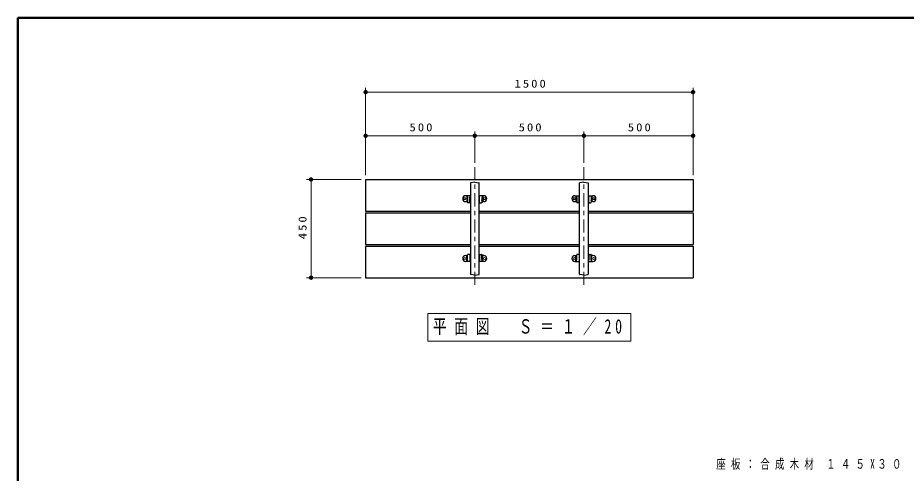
# Model space of a CAD drawing. Units: millimetres on the paper, scale 1:20. Extents: x -365 to 12, y -47 to 257.
# Drawn here: x -365 to -161.5, y 152.7 to 257 of the extents above; entities that cross this region are included whole.
import ezdxf

# ---------------------------------------------------------------- set-up
doc = ezdxf.new("R2010")
doc.units = ezdxf.units.MM
doc.linetypes.add('USER2', pattern=[6, 3, -1, 1, -1])
doc.layers.add('LY_1', color=7, linetype='Continuous', lineweight=25)
doc.layers.add('LY_2', color=7, linetype='Continuous', lineweight=13)
doc.styles.add('ＭＳ ゴシック', font='')
doc.styles.get('ＭＳ ゴシック').set_extended_font_data('MS Gothic')

# ---------------------------------------------------------------- blocks, each defined once
blk = doc.blocks.new('filled_dot')
at = {"color": 0, "linetype": 'Continuous', "lineweight": -2, "const_width": 1.25}
blk.add_lwpolyline([(-0.625, 0, 1), (0.625, 0, 1)], format="xyb", close=True, dxfattribs=at)

msp = doc.modelspace()

# ---------------------------------------------------------------- linework, layer by layer
at = {"layer": 'LY_1', "lineweight": 13}
for p, q in [((-285.336, 220.962), (-285.336, 240.962)), ((-210.336, 220.962), (-210.336, 240.962)), ((-285.336, 239.962), (-210.336, 239.962)), ((-285.336, 220.962), (-285.336, 230.962)), ((-285.336, 229.962), (-260.336, 229.962)), ((-260.336, 223.794), (-260.336, 230.962)), ((-260.336, 223.794), (-260.336, 230.962)), ((-260.336, 229.962), (-235.336, 229.962)), ((-235.336, 223.794), (-235.336, 230.962)), ((-235.336, 223.794), (-235.336, 230.962)), ((-235.336, 229.962), (-210.336, 229.962)), ((-210.336, 220.962), (-210.336, 230.962)), ((-286.336, 219.962), (-298.836, 219.962)), ((-297.836, 197.462), (-297.836, 219.962)), ((-286.336, 197.462), (-298.836, 197.462)), ((-224.586, 189.253), (-271.086, 189.253)), ((-271.086, 189.253), (-271.086, 182.953)), ((-224.586, 182.953), (-224.586, 189.253)), ((-271.086, 182.953), (-224.586, 182.953))]:
    msp.add_line(p, q, dxfattribs=at)
at = {"layer": 'LY_1', "linetype": 'USER2', "lineweight": 13}
for p, q in [((-260.336, 222.794), (-260.336, 195.316)), ((-235.336, 222.794), (-235.336, 195.316))]:
    msp.add_line(p, q, dxfattribs=at)
at = {"layer": 'LY_1'}
for p, q in [((-285.336, 219.962), (-210.336, 219.962)), ((-285.336, 219.962), (-285.336, 212.712)), ((-210.336, 219.962), (-210.336, 212.712)), ((-261.336, 219.169), (-261.336, 198.255)), ((-260.336, 219.362), (-261.293, 219.218)), ((-260.336, 219.362), (-259.379, 219.218)), ((-259.336, 198.255), (-259.336, 219.169)), ((-236.336, 198.255), (-236.336, 219.169)), ((-235.336, 219.362), (-236.293, 219.218)), ((-235.336, 219.362), (-234.379, 219.218)), ((-234.336, 219.169), (-234.336, 198.255)), ((-261.336, 216.237), (-262.411, 216.237)), ((-262.168, 216.125), (-262.168, 214.988)), ((-261.432, 214.737), (-261.432, 215.979)), ((-261.336, 216.029), (-261.382, 216.029)), ((-258.261, 216.237), (-259.336, 216.237)), ((-259.29, 216.029), (-259.336, 216.029)), ((-259.24, 214.737), (-259.24, 215.979)), ((-258.504, 216.125), (-258.504, 214.988)), ((-237.411, 216.237), (-236.336, 216.237)), ((-237.168, 216.125), (-237.168, 214.988)), ((-236.432, 214.737), (-236.432, 215.979)), ((-236.382, 216.029), (-236.336, 216.029)), ((-234.336, 216.237), (-233.261, 216.237)), ((-234.336, 216.029), (-234.29, 216.029)), ((-234.24, 214.737), (-234.24, 215.979)), ((-233.504, 216.125), (-233.504, 214.988)), ((-262.411, 214.887), (-262.096, 214.887)), ((-262.074, 214.873), (-261.977, 214.69)), ((-261.972, 215.212), (-261.972, 214.795)), ((-261.532, 214.637), (-261.889, 214.637)), ((-261.382, 215.594), (-261.336, 215.594)), ((-259.336, 215.594), (-259.29, 215.594)), ((-259.14, 214.637), (-258.783, 214.637)), ((-258.7, 215.212), (-258.7, 214.795)), ((-258.598, 214.873), (-258.695, 214.69)), ((-258.261, 214.887), (-258.576, 214.887)), ((-237.411, 214.887), (-237.096, 214.887)), ((-237.074, 214.873), (-236.977, 214.69)), ((-236.972, 215.212), (-236.972, 214.795)), ((-236.532, 214.637), (-236.889, 214.637)), ((-236.336, 215.594), (-236.382, 215.594)), ((-234.29, 215.594), (-234.336, 215.594)), ((-234.14, 214.637), (-233.783, 214.637)), ((-233.7, 215.212), (-233.7, 214.795)), ((-233.598, 214.873), (-233.695, 214.69)), ((-233.261, 214.887), (-233.576, 214.887)), ((-285.336, 212.712), (-261.336, 212.712)), ((-285.336, 212.337), (-285.336, 205.087)), ((-285.336, 212.337), (-261.336, 212.337)), ((-259.336, 212.712), (-236.336, 212.712)), ((-259.336, 212.337), (-236.336, 212.337)), ((-234.336, 212.712), (-210.336, 212.712)), ((-234.336, 212.337), (-210.336, 212.337)), ((-210.336, 212.337), (-210.336, 205.087)), ((-285.336, 205.087), (-261.336, 205.087)), ((-285.336, 204.712), (-285.336, 197.462)), ((-285.336, 204.712), (-261.336, 204.712)), ((-259.336, 205.087), (-236.336, 205.087)), ((-259.336, 204.712), (-236.336, 204.712)), ((-234.336, 205.087), (-210.336, 205.087)), ((-234.336, 204.712), (-210.336, 204.712)), ((-210.336, 204.712), (-210.336, 197.462)), ((-262.411, 202.537), (-262.096, 202.537)), ((-262.168, 201.298), (-262.168, 202.435)), ((-262.074, 202.55), (-261.977, 202.733)), ((-261.972, 202.212), (-261.972, 202.629)), ((-261.532, 202.787), (-261.889, 202.787)), ((-261.432, 202.687), (-261.432, 201.444)), ((-261.382, 201.83), (-261.336, 201.83)), ((-259.336, 201.83), (-259.29, 201.83)), ((-259.24, 202.687), (-259.24, 201.444)), ((-259.14, 202.787), (-258.783, 202.787)), ((-258.7, 202.212), (-258.7, 202.629)), ((-258.598, 202.55), (-258.695, 202.733)), ((-258.261, 202.537), (-258.576, 202.537)), ((-258.504, 201.298), (-258.504, 202.435)), ((-237.411, 202.537), (-237.096, 202.537)), ((-237.168, 201.298), (-237.168, 202.435)), ((-237.074, 202.55), (-236.977, 202.733)), ((-236.972, 202.212), (-236.972, 202.629)), ((-236.532, 202.787), (-236.889, 202.787)), ((-236.432, 202.687), (-236.432, 201.444)), ((-236.336, 201.83), (-236.382, 201.83)), ((-234.29, 201.83), (-234.336, 201.83)), ((-234.24, 202.687), (-234.24, 201.444)), ((-234.14, 202.787), (-233.783, 202.787)), ((-233.7, 202.212), (-233.7, 202.629)), ((-233.598, 202.55), (-233.695, 202.733)), ((-233.261, 202.537), (-233.576, 202.537)), ((-233.504, 201.298), (-233.504, 202.435)), ((-261.336, 201.187), (-262.411, 201.187)), ((-261.336, 201.394), (-261.382, 201.394)), ((-259.29, 201.394), (-259.336, 201.394)), ((-258.261, 201.187), (-259.336, 201.187)), ((-237.411, 201.187), (-236.336, 201.187)), ((-236.382, 201.394), (-236.336, 201.394)), ((-234.336, 201.394), (-234.29, 201.394)), ((-234.336, 201.187), (-233.261, 201.187)), ((-285.336, 197.462), (-210.336, 197.462)), ((-260.336, 198.062), (-261.293, 198.205)), ((-260.336, 198.062), (-259.379, 198.205)), ((-235.336, 198.062), (-236.293, 198.205)), ((-235.336, 198.062), (-234.379, 198.205))]:
    msp.add_line(p, q, dxfattribs=at)
for points in [[(-262.168, 216.125), (-262.13, 216.107), (-262.095, 216.084), (-262.066, 216.057), (-262.04, 216.024), (-262.023, 215.987), (-262.011, 215.945), (-262.003, 215.897), (-261.997, 215.841), (-261.992, 215.772), (-261.988, 215.696), (-261.984, 215.616), (-261.981, 215.534), (-261.979, 215.454), (-261.977, 215.378), (-261.975, 215.31), (-261.974, 215.251), (-261.973, 215.206), (-261.972, 215.176), (-261.972, 215.166), (-261.972, 215.176), (-261.972, 215.212)], [(-258.504, 216.125), (-258.542, 216.107), (-258.577, 216.084), (-258.607, 216.057), (-258.632, 216.024), (-258.649, 215.987), (-258.661, 215.945), (-258.669, 215.897), (-258.675, 215.841), (-258.68, 215.772), (-258.684, 215.696), (-258.688, 215.616), (-258.691, 215.534), (-258.693, 215.454), (-258.695, 215.378), (-258.697, 215.31), (-258.698, 215.251), (-258.699, 215.206), (-258.7, 215.176), (-258.7, 215.166), (-258.7, 215.176), (-258.7, 215.212)], [(-237.168, 216.125), (-237.13, 216.107), (-237.095, 216.084), (-237.066, 216.057), (-237.04, 216.024), (-237.023, 215.987), (-237.011, 215.945), (-237.003, 215.897), (-236.997, 215.841), (-236.992, 215.772), (-236.988, 215.696), (-236.984, 215.616), (-236.981, 215.534), (-236.979, 215.454), (-236.977, 215.378), (-236.975, 215.31), (-236.974, 215.251), (-236.973, 215.206), (-236.972, 215.176), (-236.972, 215.166), (-236.972, 215.176), (-236.972, 215.212)], [(-233.504, 216.125), (-233.542, 216.107), (-233.577, 216.084), (-233.607, 216.057), (-233.632, 216.024), (-233.649, 215.987), (-233.661, 215.945), (-233.669, 215.897), (-233.675, 215.841), (-233.68, 215.772), (-233.684, 215.696), (-233.688, 215.616), (-233.691, 215.534), (-233.693, 215.454), (-233.695, 215.378), (-233.697, 215.31), (-233.698, 215.251), (-233.699, 215.206), (-233.7, 215.176), (-233.7, 215.166), (-233.7, 215.176), (-233.7, 215.212)], [(-262.168, 201.298), (-262.13, 201.317), (-262.095, 201.34), (-262.066, 201.367), (-262.04, 201.399), (-262.023, 201.436), (-262.011, 201.478), (-262.003, 201.527), (-261.997, 201.583), (-261.992, 201.651), (-261.988, 201.727), (-261.984, 201.808), (-261.981, 201.889), (-261.979, 201.969), (-261.977, 202.045), (-261.975, 202.114), (-261.974, 202.172), (-261.973, 202.217), (-261.972, 202.247), (-261.972, 202.258), (-261.972, 202.247), (-261.972, 202.212)], [(-258.504, 201.298), (-258.542, 201.317), (-258.577, 201.34), (-258.607, 201.367), (-258.632, 201.399), (-258.649, 201.436), (-258.661, 201.478), (-258.669, 201.527), (-258.675, 201.583), (-258.68, 201.651), (-258.684, 201.727), (-258.688, 201.808), (-258.691, 201.889), (-258.693, 201.969), (-258.695, 202.045), (-258.697, 202.114), (-258.698, 202.172), (-258.699, 202.217), (-258.7, 202.247), (-258.7, 202.258), (-258.7, 202.247), (-258.7, 202.212)], [(-237.168, 201.298), (-237.13, 201.317), (-237.095, 201.34), (-237.066, 201.367), (-237.04, 201.399), (-237.023, 201.436), (-237.011, 201.478), (-237.003, 201.527), (-236.997, 201.583), (-236.992, 201.651), (-236.988, 201.727), (-236.984, 201.808), (-236.981, 201.889), (-236.979, 201.969), (-236.977, 202.045), (-236.975, 202.114), (-236.974, 202.172), (-236.973, 202.217), (-236.972, 202.247), (-236.972, 202.258), (-236.972, 202.247), (-236.972, 202.212)], [(-233.504, 201.298), (-233.542, 201.317), (-233.577, 201.34), (-233.607, 201.367), (-233.632, 201.399), (-233.649, 201.436), (-233.661, 201.478), (-233.669, 201.527), (-233.675, 201.583), (-233.68, 201.651), (-233.684, 201.727), (-233.688, 201.808), (-233.691, 201.889), (-233.693, 201.969), (-233.695, 202.045), (-233.697, 202.114), (-233.698, 202.172), (-233.699, 202.217), (-233.7, 202.247), (-233.7, 202.258), (-233.7, 202.247), (-233.7, 202.212)]]:
    msp.add_lwpolyline(points, dxfattribs=at)
at = {"layer": 'LY_1', "lineweight": 13}
for centre in [(-262.586, 215.562), (-258.086, 215.562), (-237.586, 215.562), (-233.086, 215.562), (-262.586, 201.862), (-258.086, 201.862), (-237.586, 201.862), (-233.086, 201.862)]:
    msp.add_circle(centre, 0.225, dxfattribs=at)
at = {"layer": 'LY_1'}
for centre, radius, start, end in [((-261.286, 219.169), 0.05, 98.53077, 180), ((-259.386, 219.169), 0.05, 0, 81.46923), ((-236.286, 219.169), 0.05, 98.53077, 180), ((-234.386, 219.169), 0.05, 0, 81.46923), ((-262.411, 215.562), 0.675, 90, 270), ((-261.382, 215.979), 0.05, 90, 180.00001), ((-259.29, 215.979), 0.05, 360, 90), ((-258.261, 215.562), 0.675, 270, 90), ((-237.411, 215.562), 0.675, 90, 270), ((-236.382, 215.979), 0.05, 90, 180), ((-234.29, 215.979), 0.05, 359.99999, 90), ((-233.261, 215.562), 0.675, 270, 90), ((-262.096, 214.862), 0.025, 27.86749, 90), ((-261.889, 214.737), 0.1, 207.86749, 270), ((-261.532, 214.737), 0.1, 270, 0), ((-261.382, 215.544), 0.05, 90, 180), ((-259.29, 215.544), 0.05, 0, 90), ((-259.14, 214.737), 0.1, 180, 270), ((-258.783, 214.737), 0.1, 270, 332.13251), ((-258.576, 214.862), 0.025, 90, 152.13251), ((-237.096, 214.862), 0.025, 27.86749, 90), ((-236.889, 214.737), 0.1, 207.86749, 270), ((-236.532, 214.737), 0.1, 270, 0), ((-236.382, 215.544), 0.05, 90, 180), ((-234.29, 215.544), 0.05, 0, 90), ((-234.14, 214.737), 0.1, 180, 270), ((-233.783, 214.737), 0.1, 270, 332.13251), ((-233.576, 214.862), 0.025, 90, 152.13251), ((-262.411, 201.862), 0.675, 90, 270), ((-262.096, 202.562), 0.025, 270, 332.13251), ((-261.889, 202.687), 0.1, 90, 152.13251), ((-261.532, 202.687), 0.1, 0, 90), ((-261.382, 201.88), 0.05, 180, 270), ((-259.29, 201.88), 0.05, 270, 0), ((-259.14, 202.687), 0.1, 90, 180), ((-258.783, 202.687), 0.1, 27.86749, 90), ((-258.576, 202.562), 0.025, 207.86749, 270), ((-258.261, 201.862), 0.675, 270, 90), ((-237.411, 201.862), 0.675, 90, 270), ((-237.096, 202.562), 0.025, 270, 332.13251), ((-236.889, 202.687), 0.1, 90, 152.13251), ((-236.532, 202.687), 0.1, 0, 90), ((-236.382, 201.88), 0.05, 180, 270), ((-234.29, 201.88), 0.05, 270, 0), ((-234.14, 202.687), 0.1, 90, 180), ((-233.783, 202.687), 0.1, 27.86749, 90), ((-233.576, 202.562), 0.025, 207.86749, 270), ((-233.261, 201.862), 0.675, 270, 90), ((-261.382, 201.444), 0.05, 179.99999, 270), ((-259.29, 201.444), 0.05, 270, 0), ((-236.382, 201.444), 0.05, 180, 270), ((-234.29, 201.444), 0.05, 270, 0.00001), ((-261.286, 198.255), 0.05, 180, 261.46923), ((-259.386, 198.255), 0.05, 278.53077, 0), ((-236.286, 198.255), 0.05, 180, 261.46923), ((-234.386, 198.255), 0.05, 278.53077, 0)]:
    msp.add_arc(centre, radius, start, end, dxfattribs=at)
at = {"layer": 'LY_2', "lineweight": 50}
for p, q in [((0, 257), (-365, 257)), ((-365, 257), (-365, 0))]:
    msp.add_line(p, q, dxfattribs=at)

# ---------------------------------------------------------------- block references
at = {"layer": 'LY_1', "lineweight": 13, "xscale": 0.4, "yscale": 0.4}
for p in [(-285.336, 239.962), (-285.336, 229.962), (-260.336, 229.962), (-235.336, 229.962)]:
    msp.add_blockref('filled_dot', p, dxfattribs=at)
for p, rotation in [((-210.336, 239.962), 180), ((-260.336, 229.962), 180), ((-235.336, 229.962), 180), ((-210.336, 229.962), 180), ((-297.836, 219.962), 270), ((-297.836, 197.462), 90)]:
    msp.add_blockref('filled_dot', p, dxfattribs=dict(at, rotation=rotation))

# ---------------------------------------------------------------- texts
at = {"layer": 'LY_1', "style": 'ＭＳ ゴシック'}
for s, insert, char_height, attachment_point in [('\\T1.33;\\W1.15;1500', (-247.415, 240.962), 1.833, 8), ('\\T1.33;\\W1.15;500', (-272.419, 230.962), 1.833, 8), ('\\T1.33;\\W1.15;500', (-247.419, 230.962), 1.833, 8), ('\\T1.33;\\W1.15;500', (-222.419, 230.962), 1.833, 8), ('\\T1.56;\\W0.7;平面図\u3000Ｓ＝１／20', (-247.836, 186.103), 3.299, 5), ('\\T1.56;\\W0.7;座板：合成木材\\~１４５X３０', (-205.02, 154.669), 2.199, 4)]:
    msp.add_mtext(s, dxfattribs=dict(at, insert=insert, char_height=char_height, attachment_point=attachment_point))
at = {"layer": 'LY_1', "insert": (-298.836, 209.127), "char_height": 1.833, "attachment_point": 8, "rotation": 90, "style": 'ＭＳ ゴシック'}
msp.add_mtext('\\T1.33;\\W1.15;450', dxfattribs=at)

doc.saveas('drawing.dxf')
